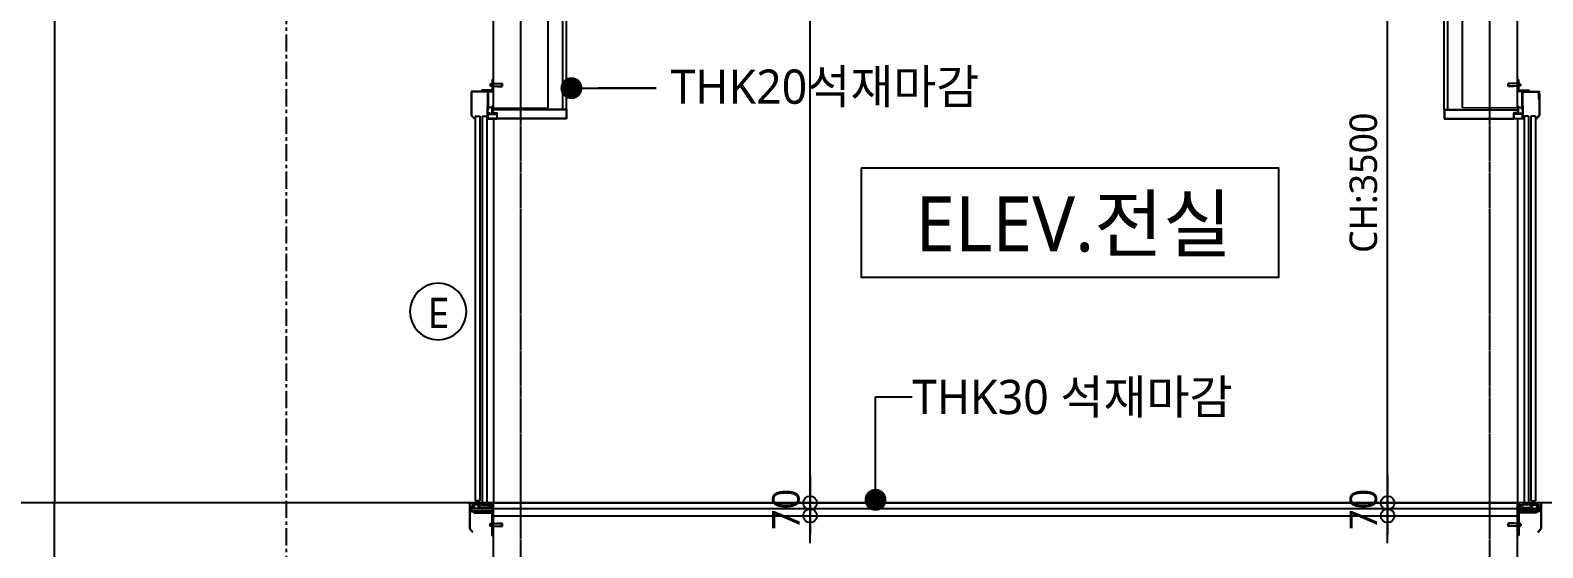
# Model space of a CAD drawing. Header units: millimetres. Extents: x -65167 to 413267, y -17142 to 66587.
# Drawn here: x 349720 to 357991, y 29067 to 31896 of the extents above; entities that cross this region are included whole.
import ezdxf
from ezdxf.enums import TextEntityAlignment as Align

# ---------------------------------------------------------------- set-up
doc = ezdxf.new("R2010")
doc.units = ezdxf.units.MM
doc.header["$LTSCALE"] = 75
doc.header["$MEASUREMENT"] = 0
doc.header["$PDSIZE"] = -10
doc.linetypes.add('CEN', pattern=[62, 60, -1, 0, -1])
doc.linetypes.add('CENTER', pattern=[2, 1.25, -0.25, 0.25, -0.25])
doc.layers.get('0').update_dxf_attribs({"linetype": 'CONTINUOUS'})
doc.layers.get('Defpoints').update_dxf_attribs({"color": 171, "linetype": 'CONTINUOUS'})
doc.layers.add('1-골조', color=2, linetype='CONTINUOUS', lineweight=0)
for name, color, linetype in [('A-CORE-ELEV', 5, 'CONTINUOUS'), ('A-FIN-6', 6, 'CONTINUOUS'), ('CEN', 1, 'CEN'), ('CEN(ST)', 1, 'CENTER'), ('CON', 2, 'CONTINUOUS'), ('FIN', 8, 'CONTINUOUS'), ('FIN(THK20 화강석)', 5, 'CONTINUOUS'), ('NDIM', 7, 'CONTINUOUS'), ('TEXT(NOTE小)', 1, 'CONTINUOUS'), ('TEXT(노트)', 7, 'CONTINUOUS'), ('TEXT(실명)', 3, 'CONTINUOUS'), ('XREF', 7, 'CONTINUOUS')]:
    doc.layers.add(name, color=color, linetype=linetype)
doc.styles.add('CGS', font='cgse', dxfattribs={"bigfont": 'cgs'})
doc.styles.add('나눔바른고딕', font='NanumBarunGothic.ttf')
doc.dimstyles.new('NDIM 1200', dxfattribs={"dimscale": 75, "dimtxt": 3, "dimasz": 1, "dimexe": 2, "dimexo": 2, "dimgap": 1, "dimtad": 1, "dimdec": 0, "dimdsep": 46, "dimtxsty": 'CGS', "dimblk": 'DOT0', "dimcen": 1, "dimdle": 8, "dimclrd": 256, "dimclre": 256, "dimclrt": 256, "dimadec": 0, "dimazin": 0, "dimtfac": 1, "dimtdec": 0, "dimtix": 1, "dimtmove": 2, "dimatfit": 3, "dimldrblk": 'DOT0', "dimfxl": 1, "dimtolj": 1, "dimtzin": 0, "dimlwd": -1, "dimlwe": -1, "dimarcsym": 0})

# ---------------------------------------------------------------- blocks, each defined once
blk = doc.blocks.new('A$C25f2d0dc')
at = {"layer": '1-골조'}
blk.add_line((0, 0), (300, 0), dxfattribs=at)
at = {"layer": 'A-CORE-ELEV', "color": 6, "linetype": 'Continuous'}
for p, q in [((-120, 45), (-120, 86)), ((-117, 45), (-117, 86)), ((-31, 90), (-116, 90)), ((-31, 87), (-116, 87)), ((-30, -10), (-30, 86)), ((-27, -10), (-27, 86)), ((-13.1, 128.2), (-14, 129)), ((-14, 127.5), (-13.1, 128.2)), ((-13.1, 121.5), (-14, 122.3)), ((-13.1, 121.5), (-14, 120.7)), ((-13.1, 128.2), (-7.2, 128.2)), ((-7.2, 121.5), (-13.1, 121.5)), ((-6, 132.1), (46.7, 134.6)), ((-6, 132.1), (50.8, 132.1)), ((-6, 117.7), (46.7, 115.3)), ((-6, 117.7), (50.8, 117.7)), ((46.7, 115.3), (46.7, 134.6)), ((50.8, 117.7), (50.8, 132.1)), ((-120, 78.4), (-121.5, 78.4)), ((-121.5, 78.4), (-121.5, -39.1)), ((-120, 78.4), (-120, -39.1)), ((-117, 45), (-120, 45)), ((-30, 10), (-31.5, 10)), ((-31.5, -45), (-31.5, 10)), ((-30, -45), (-30, 10)), ((-9.5, 2), (-30, 2)), ((0, 15), (-9.5, 2)), ((-104.7, -60), (-120.9, -40.7)), ((-103.6, -59), (-119.8, -39.7)), ((-104.7, -60), (-103.6, -59)), ((-30, -45), (-31.5, -45)), ((-27, -10), (-30, -10)), ((-28.5, -31.5), (18.5, -31.5)), ((-28.5, -34.5), (18.5, -34.5)), ((-130, -2165), (-130, -2299.6)), ((-128.5, -2165), (-128.5, -2299.1)), ((-3.5, -2190), (-128.5, -2190)), ((-128.5, -2206.4), (-3.5, -2206.4)), ((-125.5, -2193), (-125.5, -2203.4)), ((-6.5, -2193), (-125.5, -2193)), ((-125.5, -2203.4), (-6.5, -2203.4)), ((-6.5, -2193), (-6.5, -2203.4)), ((-3.5, -2190), (-3.5, -2206.4)), ((0, -2216.4), (0, -2160)), ((-113.5, -2319.4), (-130, -2299.6)), ((-112.3, -2318.4), (-128.5, -2299.1)), ((-15.1, -2275.9), (-16, -2275.1)), ((-16, -2276.6), (-15.1, -2275.9)), ((-15.1, -2282.6), (-16, -2281.8)), ((-15.1, -2282.6), (-16, -2283.3)), ((-15.1, -2275.9), (-9.2, -2275.9)), ((-9.2, -2282.6), (-15.1, -2282.6)), ((-8, -2271.9), (46.7, -2269.5)), ((-8, -2271.9), (50.8, -2271.9)), ((-8, -2286.3), (46.7, -2288.8)), ((-8, -2286.3), (50.8, -2286.3)), ((46.7, -2288.8), (46.7, -2269.5)), ((50.8, -2286.3), (50.8, -2271.9)), ((-113.5, -2319.4), (-112.3, -2318.4))]:
    blk.add_line(p, q, dxfattribs=at)
at = {"layer": 'A-CORE-ELEV', "color": 4, "linetype": 'Continuous'}
for p, q in [((-98.6, -45), (-98.6, -2149)), ((-98.6, -45), (-73.6, -45)), ((-73.6, -45), (-73.6, -2149)), ((-61.5, -45), (-61.5, -2163.1)), ((-61.5, -45), (-36.5, -45)), ((-36.5, -45), (-36.5, -2163.1)), ((-73.6, -2149), (-98.6, -2149)), ((-36.5, -2163.1), (-61.5, -2163.1))]:
    blk.add_line(p, q, dxfattribs=at)
at = {"layer": 'A-CORE-ELEV', "color": 9, "linetype": 'Continuous'}
blk.add_line((0, -60), (0, -2160), dxfattribs=at)
at = {"layer": 'A-CORE-ELEV', "color": 6, "linetype": 'Continuous'}
for points in [[(-65, 90), (0, 90), (0, 155), (-2, 155, 0.414214), (-6, 151), (-6, 100, -0.414214), (-10, 96), (-61, 96, 0.414214), (-65, 92)], [(16.6, -27, -0.414214), (18.6, -29), (18.6, -30), (-6.4, -30), (-6.4, 2), (-5.4, 2, -0.414214), (-3.4, 0), (-3.4, -25, 0.414214), (-1.4, -27)], [(-8, -2220.4), (-8, -2334, 0.414214), (-2, -2340), (0, -2340), (0, -2206.4), (-108.5, -2206.4), (-108.5, -2208.4, 0.414214), (-102.5, -2214.4), (-14, -2214.4, -0.414214)]]:
    blk.add_lwpolyline(points, format="xyb", close=True, dxfattribs=at)
for points in [[(-14, 128.1), (-17.7, 128.1), (-17.7, 121.5), (-14, 121.5)], [(-7.2, 117.9), (-13.1, 117.9), (-14, 118.9), (-14, 131.1), (-13.1, 132), (-7.2, 132)], [(-6, 115.6), (-7.2, 115.6), (-7.2, 134.3), (-6, 134.3)], [(-16, -2276), (-19.7, -2276), (-19.7, -2282.6), (-16, -2282.6)], [(-9.2, -2286.2), (-15.1, -2286.2), (-16, -2285.2), (-16, -2273), (-15.1, -2272.1), (-9.2, -2272.1)], [(-8, -2288.5), (-9.2, -2288.5), (-9.2, -2269.8), (-8, -2269.8)]]:
    blk.add_lwpolyline(points, dxfattribs=at)
for points in [[(18.5, -58.5), (-28.5, -58.5), (-28.5, -31.5), (-20, -31.5), (-20, -30), (-30, -30), (-30, -60), (20, -60), (20, -30), (10, -30), (10, -31.5), (18.5, -31.5)], [(-106.4, -2160), (-100.7, -2160), (-100.7, -2162), (-95, -2162), (-95, -2160), (-89.4, -2160), (-89.4, -2162), (-83.7, -2162), (-83.7, -2160), (-78, -2160), (-78, -2162), (-72.4, -2162), (-72.4, -2160), (-63.5, -2160), (-63.5, -2171), (-32.7, -2171), (-32.7, -2160), (-5, -2160), (-5, -2165), (-10, -2165), (-10, -2176), (-5, -2176), (-5, -2185), (-15, -2185), (-15, -2171), (-26.7, -2171), (-26.7, -2185), (-82, -2185), (-82, -2176), (-72, -2176), (-72, -2171), (-115, -2171), (-115, -2176), (-105, -2176), (-105, -2185), (-128.5, -2185), (-128.5, -2165), (-130, -2165), (-130, -2162.5), (-127.5, -2160), (-112, -2160), (-112, -2162), (-106.4, -2162)]]:
    blk.add_lwpolyline(points, close=True, dxfattribs=at)
blk.add_circle((-2.5, -2166), 2.5, dxfattribs=at)
for centre, radius, start, end in [((-116, 86), 4, 90, 180), ((-116, 86), 1, 90, 180), ((-31, 86), 4, 0, 90), ((-31, 86), 1, 0, 90), ((-119, -39.1), 2.5, 180, 220), ((-119, -39.1), 1, 180, 220), ((-2.5, -2157.4), 3.63, 226.39718, 313.60282)]:
    blk.add_arc(centre, radius, start, end, dxfattribs=at)
at = {"layer": 'A-FIN-6'}
for p, q in [((398, -12), (-6, -12)), ((400, -10), (-5.5, -10)), ((398, -58), (20, -58)), ((400, -60), (20, -60)), ((398, -12), (398, -58)), ((400, -10), (400, -60))]:
    blk.add_line(p, q, dxfattribs=at)
blk = doc.blocks.new('DOT0')
blk.add_line((-3, 0), (3, 0))
at = {"color": 6}
blk.add_circle((0, 0), 0.75, dxfattribs=at)
blk = doc.blocks.new('*D1441')
at = {"layer": 'Defpoints', "color": 0, "ltscale": 0.4, "transparency": 16777216}
for p in [(356717.7, 32811.7), (357142.7, 32811.7), (356717.7, 29311.7)]:
    blk.add_point(p, dxfattribs=at)
at = {"layer": 'NDIM', "ltscale": 0.4, "transparency": 16777216}
for p, q in [((356817.7, 32811.7), (357242.7, 32811.7)), ((357142.7, 29361.7), (357142.7, 32761.7)), ((356817.7, 29311.7), (357242.7, 29311.7))]:
    blk.add_line(p, q, dxfattribs=at)
at = {"layer": 'NDIM', "ltscale": 0.4, "transparency": 16777216, "xscale": 50, "yscale": 50, "zscale": 50}
for p, rotation in [((357142.7, 32811.7), 90), ((357142.7, 29311.7), 270)]:
    blk.add_blockref('DOT0', p, dxfattribs=dict(at, rotation=rotation))
at = {"layer": 'NDIM', "ltscale": 0.4, "transparency": 16777216, "insert": (357011.1, 31061.7), "char_height": 150, "attachment_point": 5, "rotation": 90, "style": '나눔바른고딕'}
blk.add_mtext('\\A1;CH:3500', dxfattribs=at)
blk = doc.blocks.new('*D1442')
at = {"layer": 'Defpoints', "color": 0, "ltscale": 0.4, "transparency": 16777216}
for p in [(356717.7, 29311.7), (356717.7, 29241.7), (357142.7, 29241.7)]:
    blk.add_point(p, dxfattribs=at)
at = {"layer": 'NDIM', "ltscale": 0.4, "transparency": 16777216}
for p, q in [((357142.7, 29361.7), (357142.7, 29411.7)), ((356817.7, 29311.7), (357242.7, 29311.7)), ((357142.7, 29311.7), (357142.7, 29241.7)), ((356817.7, 29241.7), (357242.7, 29241.7)), ((357142.7, 29191.7), (357142.7, 29141.7))]:
    blk.add_line(p, q, dxfattribs=at)
at = {"layer": 'NDIM', "ltscale": 0.4, "transparency": 16777216, "xscale": 50, "yscale": 50, "zscale": 50}
for p, rotation in [((357142.7, 29311.7), 270), ((357142.7, 29241.7), 90)]:
    blk.add_blockref('DOT0', p, dxfattribs=dict(at, rotation=rotation))
at = {"layer": 'NDIM', "ltscale": 0.4, "transparency": 16777216, "insert": (357011.2, 29276.7), "char_height": 150, "attachment_point": 5, "rotation": 90, "style": '나눔바른고딕'}
blk.add_mtext('\\A1;70', dxfattribs=at)
blk = doc.blocks.new('*D1443')
at = {"layer": 'Defpoints', "color": 0, "ltscale": 0.4, "transparency": 16777216}
for p in [(353559.5, 35981.7), (353984.5, 35981.7), (353559.5, 29311.7)]:
    blk.add_point(p, dxfattribs=at)
at = {"layer": 'NDIM', "ltscale": 0.4, "transparency": 16777216}
for p, q in [((353659.5, 35981.7), (354084.5, 35981.7)), ((353984.5, 29361.7), (353984.5, 35931.7)), ((353659.5, 29311.7), (354084.5, 29311.7))]:
    blk.add_line(p, q, dxfattribs=at)
at = {"layer": 'NDIM', "ltscale": 0.4, "transparency": 16777216, "xscale": 50, "yscale": 50, "zscale": 50}
for p, rotation in [((353984.5, 35981.7), 90), ((353984.5, 29311.7), 270)]:
    blk.add_blockref('DOT0', p, dxfattribs=dict(at, rotation=rotation))
at = {"layer": 'NDIM', "ltscale": 0.4, "transparency": 16777216, "insert": (353852.9, 32366.3), "char_height": 150, "attachment_point": 5, "rotation": 90, "style": '나눔바른고딕'}
blk.add_mtext('\\A1;6670', dxfattribs=at)
blk = doc.blocks.new('*D1444')
at = {"layer": 'Defpoints', "color": 0, "ltscale": 0.4, "transparency": 16777216}
for p in [(353559.5, 29311.7), (353559.5, 29241.7), (353984.5, 29241.7)]:
    blk.add_point(p, dxfattribs=at)
at = {"layer": 'NDIM', "ltscale": 0.4, "transparency": 16777216}
for p, q in [((353984.5, 29361.7), (353984.5, 29411.7)), ((353659.5, 29311.7), (354084.5, 29311.7)), ((353984.5, 29311.7), (353984.5, 29241.7)), ((353659.5, 29241.7), (354084.5, 29241.7)), ((353984.5, 29191.7), (353984.5, 29141.7))]:
    blk.add_line(p, q, dxfattribs=at)
at = {"layer": 'NDIM', "ltscale": 0.4, "transparency": 16777216, "xscale": 50, "yscale": 50, "zscale": 50}
for p, rotation in [((353984.5, 29311.7), 270), ((353984.5, 29241.7), 90)]:
    blk.add_blockref('DOT0', p, dxfattribs=dict(at, rotation=rotation))
at = {"layer": 'NDIM', "ltscale": 0.4, "transparency": 16777216, "insert": (353853, 29276.7), "char_height": 150, "attachment_point": 5, "rotation": 90, "style": '나눔바른고딕'}
blk.add_mtext('\\A1;70', dxfattribs=at)
blk = doc.blocks.new('E')
at = {"layer": 'TEXT(NOTE小)'}
blk.add_circle((286.7, -86.2), 154.6, dxfattribs=at)
at = {"layer": 'TEXT(NOTE小)', "style": '나눔바른고딕'}
blk.add_text('E', height=165, dxfattribs=at).set_placement((287.5, -79), align=Align.MIDDLE_CENTER)

msp = doc.modelspace()

# ---------------------------------------------------------------- linework, layer by layer
at = {"ltscale": 10000}
msp.add_lwpolyline([(354265.3, 31144.3), (356546.7, 31144.3), (356546.7, 30544.3), (354265.3, 30544.3)], close=True, dxfattribs=at)
at = {"layer": 'CEN', "ltscale": 10000}
msp.add_line((367369.2, 29311.7), (343479.9, 29311.7), dxfattribs=at)
at = {"layer": 'CEN(ST)', "ltscale": 0.1}
for p, q in [((352402.3, 13405.9), (352402.3, 52264.1)), ((357702.3, 13405.9), (357702.3, 52264.1))]:
    msp.add_line(p, q, dxfattribs=at)
at = {"layer": 'CEN(ST)'}
msp.add_line((351119.8, 50473.2, 0), (351119.8, 16311.7), dxfattribs=at)
at = {"layer": 'CON', "ltscale": 0.1}
for p, q in [((349852.3, 50495.6), (349852.3, 29311.7)), ((352252.3, 31471.7), (352252.3, 35981.7)), ((357852.3, 31471.7), (357852.3, 35981.7)), ((352552.3, 31471.7), (352552.3, 35831.7)), ((357552.3, 31471.7), (357552.3, 35831.7)), ((352252.3, 25971.7, 0), (352252.3, 29241.7, 0)), ((357852.3, 25971.7, 0), (357852.3, 29241.7, 0))]:
    msp.add_line(p, q, dxfattribs=at)
at = {"layer": 'CON', "ltscale": 1000}
msp.add_line((349852.3, 16211.7), (349852.3, 29311.7), dxfattribs=at)
at = {"layer": 'CON', "ltscale": 10000}
msp.add_line((352252.3, 29241.7), (357852.3, 29241.7), dxfattribs=at)
at = {"layer": 'FIN', "ltscale": 10000}
for p, q in [((352252.3, 29311.7), (357852.3, 29311.7)), ((352252.3, 29281.7), (357852.3, 29281.7))]:
    msp.add_line(p, q, dxfattribs=at)
at = {"layer": 'FIN(THK20 화강석)', "ltscale": 10000}
for p, q in [((352632.3, 31461.7), (352632.3, 32986.7)), ((352652.3, 31461.7), (352652.3, 32986.7)), ((357452.3, 31461.7), (357452.3, 32986.7)), ((357472.3, 31461.7), (357472.3, 32986.7))]:
    msp.add_line(p, q, dxfattribs=at)

# ---------------------------------------------------------------- block references
at = {"layer": 'CEN(ST)', "xscale": -1, "rotation": 180}
msp.add_blockref('E', (351663.7, 30271.4), dxfattribs=at)
at = {"layer": 'XREF'}
msp.add_blockref('A$C25f2d0dc', (352252.3, 31471.7), dxfattribs=at)
at = {"layer": 'XREF', "xscale": -1}
msp.add_blockref('A$C25f2d0dc', (357852.3, 31471.7), dxfattribs=at)

# ---------------------------------------------------------------- texts
at = {"layer": 'TEXT(노트)', "style": '나눔바른고딕'}
msp.add_text('THK20석재마감', height=187.5, dxfattribs=at).set_placement((354910.1, 31587.3), align=Align.MIDDLE_RIGHT)
msp.add_text('THK30 석재마감', height=187.5, dxfattribs=at).set_placement((354542.4, 29890.9), align=Align.MIDDLE_LEFT)
at = {"layer": 'TEXT(실명)', "style": '나눔바른고딕'}
msp.add_text('ELEV.전실', height=300, dxfattribs=at).set_placement((355425.4, 30842.5), align=Align.MIDDLE)

# ---------------------------------------------------------------- dimensions: what is measured, and where the dimension line sits
at = {"layer": 'NDIM', "ltscale": 0.4}
dim = msp.add_linear_dim(base=(353984.5, 35981.7), p1=(353559.5, 29311.7), p2=(353559.5, 35981.7), angle=90, dimstyle='NDIM 1200', override={"dimscale": 50, "dimtxsty": '나눔바른고딕'}, dxfattribs=at)
dim.commit()
dim.dimension.update_dxf_attribs({"geometry": '*D1443', "text_midpoint": (353852.9, 32366.3), "dimtype": 160})
dim = msp.add_linear_dim(base=(357142.7, 32811.7), p1=(356717.7, 29311.7), p2=(356717.7, 32811.7), angle=90, text='CH:<>', dimstyle='NDIM 1200', override={"dimscale": 50, "dimtxsty": '나눔바른고딕'}, dxfattribs=at)
dim.commit()
dim.dimension.update_dxf_attribs({"geometry": '*D1441', "text_midpoint": (357011.1, 31061.7)})
for base, p1, p2, picture, middle in [((353984.5, 29241.7), (353559.5, 29311.7), (353559.5, 29241.7), '*D1444', (353853, 29276.7)), ((357142.7, 29241.7), (356717.7, 29311.7), (356717.7, 29241.7), '*D1442', (357011.2, 29276.7))]:
    dim = msp.add_linear_dim(base=base, p1=p1, p2=p2, angle=270, dimstyle='NDIM 1200', override={"dimscale": 50, "dimtxsty": '나눔바른고딕'}, dxfattribs=at)
    dim.commit()
    dim.dimension.update_dxf_attribs({"geometry": picture, "text_midpoint": middle})

# ---------------------------------------------------------------- leaders
at = {"layer": 'NDIM', "ltscale": 10000}
for points in [[(352679.4, 31579.1), (353143.4, 31579.1), (352825.1, 31579.1)], [(354342.4, 29328.5), (354342.4, 29890.9), (354542.4, 29890.9)]]:
    msp.add_leader(points, dimstyle='NDIM 1200', override={"dimscale": 120, "dimasz": 1, "dimgap": 1, "dimtad": 0, "dimldrblk": 'Dot'}, dxfattribs=at)

doc.saveas('drawing.dxf')
